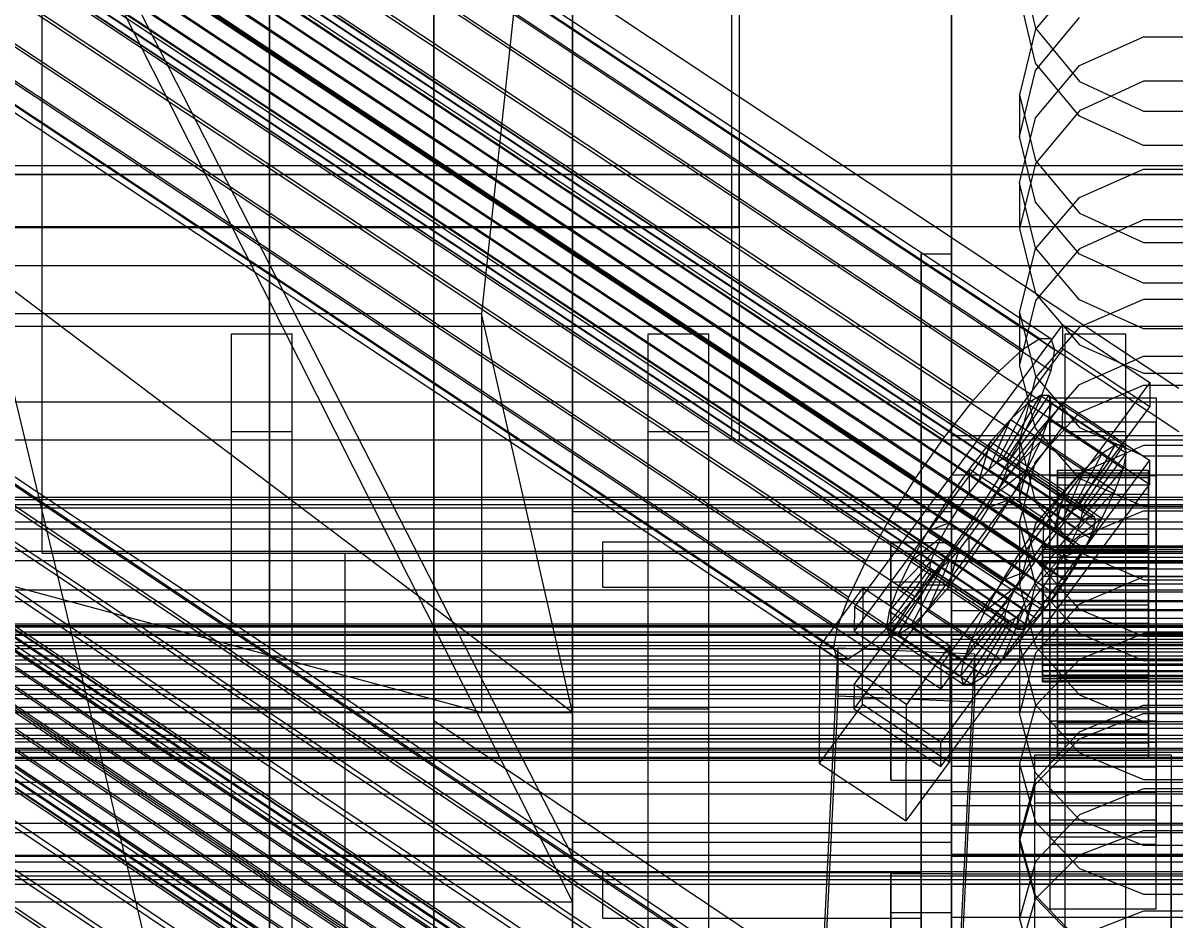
# Model space of a CAD drawing. Header units: millimetres. Extents: x -1970 to 34302, y -65268 to 6837.
# Drawn here: x -282.5 to -130.5, y -34498.4 to -34380 of the extents above; entities that cross this region are included whole.
import ezdxf

# ---------------------------------------------------------------- set-up
doc = ezdxf.new("R2010")
doc.units = ezdxf.units.MM
for name, color, linetype, lineweight in [('COTAS_O', 1, 'Continuous', 0), ('frontal_briquetadora', 7, 'Continuous', 0), ('frontal_C01', 7, 'Continuous', 0), ('frontal_C02', 7, 'Continuous', 0), ('frontal_mezcladora', 7, 'Continuous', 0), ('frontal_tolva', 7, 'Continuous', 0), ('frontal_tolva-C01', 7, 'Continuous', 0)]:
    doc.layers.add(name, color=color, linetype=linetype, lineweight=lineweight)
doc.dimstyles.new('R19_100', dxfattribs={"dimtxt": 250, "dimasz": 150, "dimexe": 150, "dimexo": 80, "dimgap": 100, "dimtad": 1, "dimtih": 1, "dimtoh": 1, "dimdsep": 46, "dimcen": 0.09, "dimadec": 0, "dimazin": 0, "dimtfac": 1, "dimtdec": 4, "dimtofl": 0, "dimtmove": 0, "dimatfit": 3, "dimfxl": 1, "dimtolj": 1, "dimtzin": 0, "dimarcsym": 0})

# ---------------------------------------------------------------- blocks, each defined once
blk = doc.blocks.new('*D35')
at = {"layer": 'COTAS_O', "color": 0, "lineweight": -2, "transparency": 16777216}
for p, q in [((-1725, -34320), (-1725, -33550)), ((1725, -34320), (1725, -33550)), ((-1575, -33700), (1575, -33700))]:
    blk.add_line(p, q, dxfattribs=at)
at = {"layer": 'COTAS_O', "color": 0, "transparency": 16777216}
for points in [[(-1575, -33675), (-1575, -33725), (-1725, -33700)], [(1575, -33675), (1575, -33725), (1725, -33700)]]:
    blk.add_solid(points, dxfattribs=at)
at = {"layer": 'Defpoints', "color": 0, "transparency": 16777216}
for p in [(1725, -33700), (-1725, -34400), (1725, -34400)]:
    blk.add_point(p, dxfattribs=at)
blk = doc.blocks.new('*D38')
at = {"layer": 'COTAS_O', "color": 0, "lineweight": -2, "transparency": 16777216}
for p, q in [((-570, -33700), (200, -33700)), ((50, -34750), (50, -33850)), ((-570, -34900), (200, -34900))]:
    blk.add_line(p, q, dxfattribs=at)
at = {"layer": 'COTAS_O', "color": 0, "transparency": 16777216}
for points in [[(25, -33850), (75, -33850), (50, -33700)], [(25, -34750), (75, -34750), (50, -34900)]]:
    blk.add_solid(points, dxfattribs=at)
at = {"layer": 'Defpoints', "color": 0, "transparency": 16777216}
for p in [(-650, -33700), (50, -33700), (-650, -34900)]:
    blk.add_point(p, dxfattribs=at)
blk = doc.blocks.new('*D39')
at = {"layer": 'COTAS_O', "color": 0, "lineweight": -2, "transparency": 16777216}
for p, q in [((-650, -34820), (-650, -34050)), ((650, -34820), (650, -34050)), ((-500, -34200), (500, -34200))]:
    blk.add_line(p, q, dxfattribs=at)
at = {"layer": 'COTAS_O', "color": 0, "transparency": 16777216}
for points in [[(-500, -34175), (-500, -34225), (-650, -34200)], [(500, -34175), (500, -34225), (650, -34200)]]:
    blk.add_solid(points, dxfattribs=at)
at = {"layer": 'Defpoints', "color": 0, "transparency": 16777216}
for p in [(650, -34200), (-650, -34900), (650, -34900)]:
    blk.add_point(p, dxfattribs=at)

msp = doc.modelspace()

# ---------------------------------------------------------------- linework, layer by layer
at = {"layer": 'frontal_briquetadora'}
for p, q in [((-430, -33820), (-223.45, -34680)), ((-210, -34680), (-210, -33820)), ((-430, -34060), (-210, -34490)), ((-430, -34060), (-210, -34496)), ((-210, -34060), (-210, -34490)), ((-210, -34060), (-210, -34496)), ((-210, -34680), (-210, -34260)), ((-210, -34496), (-210, -34260)), ((-210, -34471), (-430, -34305)), ((-210, -34305), (-222, -34418.333)), ((-210, -34471), (-210, -34305)), ((-210, -34680), (-210, -34305)), ((-210, -34305), (-210, -34496)), ((-210, -34365.89), (-210, -34381.1)), ((-188, -34365.89), (-188, -34381.1)), ((-151, -34371.863), (-148.92, -34380.664)), ((-160, -34383.153), (-160, -34372.127)), ((-160, -34383.24), (-160, -34372.205)), ((-160, -34372.717), (-160, -34391.832)), ((-160, -34373.318), (-160, -34392.425)), ((-160, -34393.018), (-160, -34373.92)), ((-143.093, -34373.853), (-148.92, -34380.809)), ((-160, -34375.844), (-160, -34386.064)), ((-160, -34375.925), (-160, -34386.153)), ((-148.92, -34385.296), (-151, -34376.522)), ((-160, -34379.318), (-160, -34388.707)), ((-160, -34379.401), (-160, -34388.798)), ((-148.92, -34386.283), (-143.094, -34379.254)), ((-148.92, -34380.809), (-151, -34389.484)), ((-148.92, -34380.664), (-143.093, -34387.722)), ((-210, -34381.1), (-210, -34394.762)), ((-188, -34381.1), (-188, -34394.762)), ((-143.093, -34385.622), (-134.673, -34381.804)), ((-134.673, -34381.804), (-125.327, -34381.804)), ((-160, -34391.516), (-160, -34383.153)), ((-160, -34391.61), (-160, -34383.24)), ((-143.094, -34392.292), (-148.92, -34385.296)), ((-160, -34386.064), (-160, -34393.549)), ((-160, -34386.153), (-160, -34393.644)), ((-151, -34394.99), (-148.92, -34386.283)), ((-148.92, -34392.502), (-143.093, -34385.622)), ((-134.674, -34387.688), (-143.094, -34391.571)), ((-143.093, -34387.722), (-134.673, -34391.639)), ((-125.326, -34387.688), (-134.674, -34387.688)), ((-160, -34388.707), (-160, -34395.296)), ((-160, -34388.798), (-160, -34395.393)), ((-151, -34389.484), (-151, -34394.99)), ((-151, -34389.484), (-148.92, -34398.159)), ((-160, -34397.01), (-160, -34391.516)), ((-160, -34397.108), (-160, -34391.61)), ((-143.094, -34391.571), (-148.92, -34398.53)), ((-134.673, -34391.639), (-125.327, -34391.639)), ((-160, -34391.832), (-160, -34410.648)), ((-160, -34392.425), (-160, -34411.23)), ((-160, -34411.813), (-160, -34393.018)), ((-151, -34401.081), (-148.92, -34392.502)), ((-134.674, -34396.159), (-143.094, -34392.292)), ((-160, -34393.549), (-160, -34398.115)), ((-160, -34393.644), (-160, -34398.214)), ((-210, -34394.762), (-210, -34406.677)), ((-188, -34394.762), (-188, -34406.677)), ((-160, -34395.296), (-160, -34398.924)), ((-160, -34395.393), (-160, -34399.023)), ((-148.92, -34403.634), (-151, -34394.99)), ((-125.326, -34396.159), (-134.674, -34396.159)), ((-160, -34399.5), (-160, -34397.01)), ((-160, -34399.6), (-160, -34397.108)), ((-188, -34399.964), (-188, -34398.226)), ((-160, -34398.115), (-160, -34399.65)), ((-160, -34398.214), (-160, -34399.75)), ((-160, -34398.924), (-160, -34399.5)), ((-160, -34399.023), (-160, -34399.6)), ((-148.92, -34398.53), (-151, -34407.145)), ((-148.92, -34398.159), (-143.093, -34405.116)), ((-188, -34403.095), (-188, -34399.964)), ((-143.093, -34403.051), (-134.673, -34399.304)), ((-134.673, -34399.304), (-125.327, -34399.304)), ((-151, -34401.081), (-151, -34407.145)), ((-148.92, -34409.66), (-151, -34401.081)), ((-188, -34407), (-188, -34403.095)), ((-148.92, -34409.801), (-143.093, -34403.051)), ((-143.094, -34410.517), (-148.92, -34403.634)), ((-143.093, -34405.116), (-134.673, -34408.976)), ((-210, -34406.677), (-210, -34416.673)), ((-188, -34406.677), (-188, -34416.673)), ((-134.674, -34405.988), (-143.094, -34409.807)), ((-125.326, -34405.988), (-134.674, -34405.988)), ((-430, -34407), (-188, -34407)), ((-188, -34407), (-188, -34410.905)), ((-151, -34407.145), (-148.92, -34415.689)), ((-151, -34418.219), (-148.92, -34409.801)), ((-143.093, -34416.54), (-148.92, -34409.66)), ((-143.094, -34409.807), (-148.92, -34416.648)), ((-134.673, -34408.976), (-125.327, -34408.976)), ((-188, -34410.905), (-188, -34414.036)), ((-164, -34410.477), (-164, -34454.149)), ((-164, -34448.619), (-164, -34410.477)), ((-164, -34410.477), (-160, -34410.477)), ((-160, -34454.149), (-160, -34410.477)), ((-160, -34410.477), (-160, -34448.619)), ((-160, -34410.648), (-160, -34429.115)), ((-160, -34411.23), (-160, -34429.686)), ((-134.674, -34414.319), (-143.094, -34410.517)), ((-160, -34430.257), (-160, -34411.813)), ((-188, -34414.036), (-188, -34415.774)), ((-125.326, -34414.319), (-134.674, -34414.319)), ((-148.92, -34415.689), (-143.094, -34422.488)), ((-210, -34416.673), (-210, -34424.603)), ((-188, -34416.673), (-188, -34424.603)), ((-148.92, -34416.648), (-151, -34425.108)), ((-134.673, -34416.505), (-143.093, -34420.17)), ((-134.673, -34420.358), (-143.093, -34416.54)), ((-125.327, -34416.505), (-134.673, -34416.505)), ((-418, -34418.333), (-222, -34418.333)), ((-222, -34471), (-418, -34418.333)), ((-222, -34418.333), (-222, -34471)), ((-210, -34471), (-222, -34418.333)), ((-151, -34418.219), (-151, -34425.108)), ((-151, -34418.219), (-148.92, -34426.637)), ((-143.093, -34420.17), (-148.92, -34426.776)), ((-125.327, -34420.358), (-134.673, -34420.358)), ((-143.094, -34422.488), (-134.674, -34426.241)), ((-210, -34424.603), (-210, -34430.351)), ((-188, -34424.603), (-188, -34430.351)), ((-148.92, -34433.486), (-151, -34425.108)), ((-143.094, -34427.72), (-134.674, -34423.972)), ((-134.674, -34423.972), (-125.326, -34423.972)), ((-134.674, -34426.241), (-125.326, -34426.241)), ((-148.92, -34426.776), (-151, -34435.012)), ((-148.92, -34426.637), (-143.093, -34433.388)), ((-148.92, -34434.426), (-143.094, -34427.72)), ((-143.093, -34431.392), (-134.673, -34427.785)), ((-134.673, -34427.785), (-125.327, -34427.785)), ((-160, -34429.115), (-160, -34447.187)), ((-210, -34430.351), (-210, -34433.833)), ((-188, -34430.351), (-188, -34433.833)), ((-160, -34429.686), (-160, -34447.745)), ((-160, -34448.302), (-160, -34430.257)), ((-148.92, -34437.891), (-143.093, -34431.392)), ((-210, -34433.833), (-210, -34435)), ((-188, -34433.833), (-188, -34435)), ((-143.094, -34440.145), (-148.92, -34433.486)), ((-143.093, -34433.388), (-134.673, -34437.134)), ((-160, -34434.477), (-160, -34478.149)), ((200, -34434.477), (-160, -34434.477)), ((-160, -34434.477), (-160, -34439.62)), ((-151, -34442.708), (-148.92, -34434.426)), ((-151, -34435.012), (-151, -34442.708)), ((-151, -34435.012), (-148.92, -34443.249)), ((-134.674, -34435.765), (-143.094, -34439.459)), ((-125.326, -34435.765), (-134.674, -34435.765)), ((-134.673, -34437.134), (-125.327, -34437.134)), ((-160, -34441.272), (-160, -34438.696)), ((-160, -34438.696), (-160, -34442.962)), ((-151, -34445.996), (-148.92, -34437.891)), ((-160, -34483.291), (-160, -34439.62)), ((-160, -34439.62), (200, -34439.62)), ((-143.094, -34439.459), (-148.92, -34446.067)), ((-134.674, -34443.818), (-143.094, -34440.145)), ((-160, -34450.299), (-160, -34441.272)), ((-160, -34442.962), (-160, -34453.421)), ((-148.92, -34450.901), (-151, -34442.708)), ((-148.92, -34443.249), (-143.093, -34449.855)), ((-210, -34444.477), (-160, -34444.477)), ((-210, -34474.477), (-210, -34444.477)), ((-164, -34444.477), (-160, -34444.477)), ((-164, -34474.477), (-164, -34444.477)), ((-160, -34474.477), (-160, -34444.477)), ((-143.093, -34447.906), (-134.673, -34444.394)), ((-125.326, -34443.818), (-134.674, -34443.818)), ((-134.673, -34444.394), (-125.327, -34444.394)), ((-160, -34448.416), (-160, -34444.991)), ((-151, -34445.996), (-151, -34454.221)), ((-148.92, -34454.101), (-151, -34445.996)), ((-148.92, -34446.067), (-151, -34454.221)), ((-160, -34447.187), (-160, -34464.816)), ((-160, -34447.745), (-160, -34465.36)), ((-148.92, -34454.234), (-143.093, -34447.906)), ((-206, -34448.477), (-164, -34448.477)), ((-206, -34454.477), (-206, -34448.477)), ((-168, -34474.822), (-168, -34448.619)), ((-168, -34448.619), (-168, -34453.761)), ((-160, -34448.619), (-168, -34448.619)), ((-164, -34454.477), (-164, -34448.477)), ((-164, -34492.29), (-164, -34448.619)), ((-160, -34448.619), (-164, -34448.619)), ((-160, -34465.903), (-160, -34448.302)), ((-160, -34458.171), (-160, -34448.416)), ((-160, -34448.619), (-160, -34492.29)), ((-160, -34448.619), (-160, -34474.822)), ((-160, -34453.761), (-160, -34448.619)), ((-160, -34464.401), (-160, -34450.299)), ((-160, -34453.453), (-160, -34450.877)), ((-160, -34450.877), (-160, -34455.143)), ((-143.094, -34457.404), (-148.92, -34450.901)), ((-143.093, -34449.855), (-134.673, -34453.52)), ((-160, -34451.11), (-160, -34483.291)), ((200, -34451.11), (-160, -34451.11)), ((-160, -34451.11), (-160, -34457.538)), ((-168, -34453.761), (-168, -34479.964)), ((-168, -34453.761), (-160, -34453.761)), ((-160, -34453.421), (-160, -34468.481)), ((-160, -34462.48), (-160, -34453.453)), ((-160, -34479.964), (-160, -34453.761)), ((-134.674, -34453.127), (-143.094, -34456.734)), ((-125.326, -34453.127), (-134.674, -34453.127)), ((-134.673, -34453.52), (-125.327, -34453.52)), ((-206, -34454.477), (-164, -34454.477)), ((-164, -34454.149), (-164, -34698)), ((-164, -34492.29), (-164, -34454.149)), ((-164, -34454.149), (-160, -34454.149)), ((-160, -34698), (-160, -34454.149)), ((-160, -34454.149), (-160, -34492.29)), ((-160, -34455.143), (-160, -34465.602)), ((-151, -34454.221), (-148.92, -34462.278)), ((-151, -34462.125), (-148.92, -34454.234)), ((-143.093, -34460.601), (-148.92, -34454.101)), ((-143.094, -34456.734), (-148.92, -34463.181)), ((-160, -34489.719), (-160, -34457.538)), ((-160, -34457.538), (200, -34457.538)), ((-160, -34472.77), (-160, -34458.171)), ((-134.674, -34460.988), (-143.094, -34457.404)), ((-160, -34461.368), (-160, -34489.719)), ((200, -34461.368), (-160, -34461.368)), ((-160, -34461.368), (-160, -34463.94)), ((-134.673, -34460.596), (-143.093, -34464.004)), ((-134.673, -34464.208), (-143.093, -34460.601)), ((-125.326, -34460.988), (-134.674, -34460.988)), ((-125.327, -34460.596), (-134.673, -34460.596)), ((-160, -34476.582), (-160, -34462.48)), ((-151, -34462.125), (-151, -34471.125)), ((-151, -34462.125), (-148.92, -34470.016)), ((-148.92, -34462.278), (-143.094, -34468.668)), ((-160, -34492.29), (-160, -34463.94)), ((-160, -34463.94), (200, -34463.94)), ((-160, -34481.433), (-160, -34464.401)), ((-148.92, -34463.181), (-151, -34471.125)), ((-143.093, -34464.004), (-148.92, -34470.145)), ((-125.327, -34464.208), (-134.673, -34464.208)), ((-160, -34464.816), (-160, -34481.959)), ((-160, -34465.36), (-160, -34482.486)), ((-160, -34465.602), (-160, -34480.662)), ((-160, -34483.013), (-160, -34465.903)), ((-160, -34468.481), (-160, -34485.849)), ((-143.094, -34468.668), (-134.674, -34472.188)), ((-148.92, -34470.145), (-151, -34477.803)), ((-148.92, -34470.016), (-143.093, -34476.344)), ((-143.094, -34473.572), (-134.674, -34470.06)), ((-134.674, -34470.06), (-125.326, -34470.06)), ((-430, -34471), (-210, -34471)), ((-210, -34471), (-418, -34471)), ((-222, -34471), (-418, -34471)), ((-222, -34471), (-210, -34471)), ((-210, -34471), (-210, -34680)), ((-210, -34471), (-210, -34496)), ((-148.92, -34478.964), (-151, -34471.125)), ((-143.093, -34474.485), (-134.673, -34471.151)), ((-134.674, -34472.188), (-125.326, -34472.188)), ((-134.673, -34471.151), (-125.327, -34471.151)), ((-160, -34489.991), (-160, -34472.77)), ((-148.92, -34479.841), (-143.094, -34473.572)), ((-210, -34474.477), (-160, -34474.477)), ((-168, -34479.964), (-168, -34474.822)), ((-168, -34474.822), (-160, -34474.822)), ((-164, -34474.477), (-160, -34474.477)), ((-160, -34474.822), (-160, -34479.964)), ((-148.92, -34480.494), (-143.093, -34474.485)), ((-160, -34493.614), (-160, -34476.582)), ((-143.093, -34476.344), (-134.673, -34479.856)), ((-160, -34478.149), (-160, -34722)), ((200, -34478.149), (-160, -34478.149)), ((-160, -34478.149), (-160, -34483.291)), ((-151, -34477.803), (-151, -34487.557)), ((-151, -34477.803), (-148.92, -34485.461)), ((-151, -34487.557), (-148.92, -34479.841)), ((-143.094, -34485.172), (-148.92, -34478.964)), ((-168, -34479.964), (-160, -34479.964)), ((-160, -34480.662), (-160, -34498.03)), ((-151, -34487.986), (-148.92, -34480.494)), ((-134.674, -34481.091), (-143.094, -34484.534)), ((-125.326, -34481.091), (-134.674, -34481.091)), ((-134.673, -34479.856), (-125.327, -34479.856)), ((-160, -34481.433), (200, -34481.433)), ((-160, -34498.801), (-160, -34481.433)), ((-160, -34481.959), (-160, -34498.57)), ((-160, -34482.486), (-160, -34499.08)), ((-160, -34499.589), (-160, -34483.013)), ((-160, -34727.142), (-160, -34483.291)), ((-160, -34483.291), (200, -34483.291)), ((-160, -34483.291), (-160, -34715.652)), ((-160, -34483.291), (-160, -34489.719)), ((-160, -34485.849), (200, -34485.849)), ((-160, -34485.849), (-160, -34502.881)), ((-143.094, -34484.534), (-148.92, -34490.676)), ((-148.92, -34485.461), (-143.093, -34491.602)), ((-134.674, -34488.588), (-143.094, -34485.172)), ((-143.093, -34489.803), (-134.673, -34486.586)), ((-134.673, -34486.586), (-125.327, -34486.586)), ((-210, -34488.149), (-160, -34488.149)), ((-210, -34518.149), (-210, -34488.149)), ((-164, -34488.149), (-160, -34488.149)), ((-164, -34518.149), (-164, -34488.149)), ((-160, -34518.149), (-160, -34488.149)), ((-148.92, -34495.158), (-151, -34487.557)), ((-151, -34487.986), (-151, -34498.23)), ((-148.92, -34495.478), (-151, -34487.986)), ((-125.326, -34488.588), (-134.674, -34488.588)), ((-210, -34490), (-430, -34490)), ((-160, -34722.08), (-160, -34489.719)), ((-160, -34489.719), (200, -34489.719)), ((-160, -34489.719), (-160, -34716.717)), ((-160, -34489.719), (-160, -34492.29)), ((-160, -34489.991), (200, -34489.991)), ((-160, -34489.991), (-160, -34507.212)), ((-148.92, -34495.6), (-143.093, -34489.803)), ((-148.92, -34490.676), (-151, -34498.23)), ((-143.093, -34491.602), (-134.673, -34495.01)), ((-206, -34492.149), (-164, -34492.149)), ((-206, -34498.149), (-206, -34492.149)), ((-168, -34713.16), (-168, -34492.29)), ((-168, -34492.29), (-168, -34497.432)), ((-160, -34492.29), (-168, -34492.29)), ((-164, -34498.149), (-164, -34492.149)), ((-164, -34719.288), (-164, -34492.29)), ((-160, -34492.29), (-164, -34492.29)), ((-160, -34719.288), (-160, -34492.29)), ((-160, -34492.29), (200, -34492.29)), ((-160, -34492.29), (-160, -34713.16)), ((-160, -34497.432), (-160, -34492.29)), ((-160, -34493.614), (200, -34493.614)), ((-160, -34510.982), (-160, -34493.614)), ((-134.673, -34495.01), (-125.327, -34495.01)), ((-430, -34496), (-210, -34496)), ((-210, -34496), (-210, -34680)), ((-151, -34502.829), (-148.92, -34495.6)), ((-143.094, -34501.17), (-148.92, -34495.158)), ((-143.093, -34501.486), (-148.92, -34495.478)), ((-168, -34497.432), (-168, -34718.302)), ((-168, -34497.432), (-160, -34497.432)), ((-160, -34718.302), (-160, -34497.432)), ((-160, -34498.03), (200, -34498.03)), ((-160, -34498.03), (-160, -34515.062)), ((-134.674, -34497.219), (-143.094, -34500.552)), ((-125.326, -34497.219), (-134.674, -34497.219)), ((-206, -34498.149), (-164, -34498.149)), ((-151, -34498.23), (-148.92, -34505.662))]:
    msp.add_line(p, q, dxfattribs=at)
at = {"layer": 'frontal_C01'}
for p, q in [((-250, -32680.37), (-250, -35735.764)), ((-250, -35740.498), (-250, -32685.104)), ((-332.629, -34299.324), (-148.32, -34421.655)), ((-331.181, -34299.317), (-146.872, -34421.648)), ((-334.938, -34300.771), (-150.629, -34423.103)), ((-330.692, -34300.75), (-146.383, -34423.082)), ((-355.53, -34303.182), (-141.731, -34445.086)), ((-355.017, -34303.179), (-141.218, -34445.083)), ((-357.415, -34304.683), (-143.617, -34446.587)), ((-356.348, -34303.694), (-142.549, -34445.599)), ((-355.022, -34304.671), (-141.224, -34446.575)), ((-354.844, -34303.687), (-141.045, -34445.591)), ((-337.95, -34303.56), (-153.641, -34425.891)), ((-331.197, -34303.526), (-146.887, -34425.858)), ((-358.659, -34306.079), (-144.861, -34447.983)), ((-355.541, -34306.063), (-141.742, -34447.968)), ((-146.196, -34449.692), (-359.995, -34307.788)), ((-356.363, -34307.77), (-142.565, -34449.674)), ((-341.461, -34307.5), (-157.152, -34429.832)), ((-332.659, -34307.456), (-148.35, -34429.788)), ((-361.332, -34309.693), (-147.533, -34451.597)), ((-357.434, -34309.674), (-143.635, -34451.578)), ((-362.578, -34311.665), (-148.779, -34453.569)), ((-358.68, -34311.645), (-144.881, -34453.55)), ((-160.922, -34434.655), (-345.231, -34312.323)), ((-334.981, -34312.272), (-150.672, -34434.604)), ((-363.648, -34313.569), (-149.85, -34455.473)), ((-360.017, -34313.551), (-146.218, -34455.455)), ((-364.471, -34315.275), (-150.672, -34457.18)), ((-361.352, -34315.26), (-147.554, -34457.164)), ((-364.989, -34316.668), (-151.191, -34458.572)), ((-362.596, -34316.656), (-148.798, -34458.56)), ((-365.168, -34317.652), (-151.369, -34459.556)), ((-364.995, -34318.159), (-151.196, -34460.064)), ((-364.482, -34318.157), (-150.683, -34460.061)), ((-363.664, -34317.644), (-149.865, -34459.548)), ((-349.002, -34317.701), (-164.693, -34440.032)), ((-338.003, -34317.646), (-153.694, -34439.977)), ((-341.52, -34323.211), (-157.211, -34445.542)), ((-352.519, -34323.266), (-168.21, -34445.597)), ((-355.541, -34328.639), (-171.232, -34450.971)), ((-345.291, -34328.588), (-160.982, -34450.92)), ((-357.863, -34333.455), (-173.554, -34455.787)), ((-349.061, -34333.411), (-164.752, -34455.743)), ((-359.326, -34337.385), (-175.016, -34459.717)), ((-352.572, -34337.351), (-168.263, -34459.683)), ((-359.83, -34340.161), (-175.521, -34462.493)), ((-355.584, -34340.14), (-171.275, -34462.472)), ((-359.341, -34341.595), (-175.032, -34463.926)), ((-357.893, -34341.588), (-173.584, -34463.919)), ((-130, -34428.251), (-228.298, -34363.008)), ((-228.298, -34363.008), (-228.298, -34675.195)), ((-228.298, -34680.882), (-228.298, -34368.695)), ((-228.298, -34368.695), (-130, -34433.939)), ((-172.809, -34457.09), (-145.277, -34419.851)), ((-145.289, -34423.053), (-145.277, -34419.851)), ((-145.277, -34419.851), (-133.809, -34427.463)), ((-150.629, -34423.103), (-148.32, -34421.655)), ((-148.32, -34421.655), (-146.872, -34421.648)), ((-146.872, -34421.648), (-146.383, -34423.082)), ((-145.289, -34423.053), (-172.821, -34460.292)), ((-153.641, -34425.891), (-150.629, -34423.103)), ((-146.383, -34423.082), (-146.887, -34425.858)), ((-133.821, -34430.664), (-145.289, -34423.053)), ((-157.152, -34429.832), (-153.641, -34425.891)), ((-146.887, -34425.858), (-148.35, -34429.788)), ((-133.809, -34427.463), (-161.341, -34464.702)), ((-133.809, -34427.463), (-133.821, -34430.664)), ((-153.199, -34437.474), (-148.226, -34429.155)), ((-152.686, -34437.472), (-147.143, -34429.149)), ((-148.226, -34429.155), (-149.953, -34430.237)), ((-147.143, -34429.149), (-148.226, -34429.155)), ((-148.226, -34429.155), (-138.396, -34435.679)), ((-147.143, -34429.149), (-137.313, -34435.674)), ((-146.777, -34430.222), (-147.143, -34429.149)), ((-147, -34432.69), (-147, -34429.489)), ((-147, -34429.489), (-133, -34429.489)), ((-147, -34474.962), (-147, -34429.489)), ((-133, -34429.489), (-133, -34432.69)), ((-133, -34429.489), (-133, -34474.962)), ((-172.847, -34467.335), (-145.315, -34430.096)), ((-161.353, -34467.903), (-133.821, -34430.664)), ((-160.922, -34434.655), (-157.152, -34429.832)), ((-154.017, -34437.987), (-149.953, -34430.237)), ((-152.513, -34437.98), (-146.777, -34430.222)), ((-149.953, -34430.237), (-152.207, -34432.323)), ((-148.35, -34429.788), (-150.672, -34434.604)), ((-149.953, -34430.237), (-140.123, -34436.762)), ((-147.155, -34432.298), (-146.777, -34430.222)), ((-146.777, -34430.222), (-136.948, -34436.746)), ((-145.327, -34433.298), (-145.315, -34430.096)), ((-145.315, -34430.096), (-133.847, -34437.708)), ((-155.085, -34438.975), (-152.207, -34432.323)), ((-152.207, -34432.323), (-154.833, -34435.271)), ((-152.692, -34438.963), (-147.155, -34432.298)), ((-152.207, -34432.323), (-142.377, -34438.848)), ((-148.249, -34435.238), (-147.155, -34432.298)), ((-147.155, -34432.298), (-137.325, -34438.823)), ((-133, -34432.69), (-147, -34432.69)), ((-147, -34432.69), (-147, -34478.164)), ((-133, -34478.164), (-133, -34432.69)), ((-145.327, -34433.298), (-172.859, -34470.537)), ((-133.859, -34440.91), (-145.327, -34433.298)), ((-164.693, -34440.032), (-160.922, -34434.655)), ((-154.833, -34435.271), (-157.653, -34438.879)), ((-156.329, -34440.371), (-154.833, -34435.271)), ((-154.833, -34435.271), (-145.003, -34441.795)), ((-150.672, -34434.604), (-153.694, -34439.977)), ((-153.21, -34440.356), (-148.249, -34435.238)), ((-149.985, -34438.84), (-148.249, -34435.238)), ((-148.249, -34435.238), (-138.419, -34441.762)), ((-138.396, -34435.679), (-143.369, -34443.999)), ((-137.313, -34435.674), (-142.856, -34443.996)), ((-140.123, -34436.762), (-138.396, -34435.679)), ((-138.396, -34435.679), (-137.313, -34435.674)), ((-137.313, -34435.674), (-136.948, -34436.746)), ((-140.123, -34436.762), (-144.188, -34444.511)), ((-136.948, -34436.746), (-142.683, -34444.504)), ((-142.377, -34438.848), (-140.123, -34436.762)), ((-136.948, -34436.746), (-137.325, -34438.823)), ((-133.847, -34437.708), (-161.379, -34474.947)), ((-155.085, -34438.975), (-154.017, -34437.987)), ((-154.017, -34437.987), (-153.199, -34437.474)), ((-144.188, -34444.511), (-154.017, -34437.987)), ((-153.199, -34437.474), (-152.686, -34437.472)), ((-143.369, -34443.999), (-153.199, -34437.474)), ((-152.513, -34437.98), (-152.692, -34438.963)), ((-142.856, -34443.996), (-152.686, -34437.472)), ((-152.686, -34437.472), (-152.513, -34437.98)), ((-142.683, -34444.504), (-152.513, -34437.98)), ((-133.847, -34437.708), (-133.859, -34440.91)), ((-168.21, -34445.597), (-164.693, -34440.032)), ((-157.653, -34438.879), (-160.474, -34442.901)), ((-157.653, -34438.879), (-157.665, -34442.08)), ((-147.823, -34445.403), (-157.653, -34438.879)), ((-153.694, -34439.977), (-157.211, -34445.542)), ((-156.329, -34440.371), (-155.085, -34438.975)), ((-145.255, -34445.5), (-155.085, -34438.975)), ((-154.033, -34442.062), (-149.985, -34438.84)), ((-152.692, -34438.963), (-153.21, -34440.356)), ((-142.862, -34445.488), (-152.692, -34438.963)), ((-152.246, -34442.86), (-149.985, -34438.84)), ((-149.985, -34438.84), (-140.156, -34445.365)), ((-147, -34442.936), (-147, -34439.734)), ((-147, -34439.734), (-133, -34439.734)), ((-147, -34485.207), (-147, -34439.734)), ((-146, -34449.02), (-146, -34439.041)), ((-146, -34439.041), (-146, -34439.372)), ((-146, -34439.041), (-134, -34439.041)), ((-146, -34440.002), (-146, -34439.041)), ((-146, -34449.177), (-146, -34439.372)), ((-146, -34439.372), (-146, -34440.972)), ((-146, -34439.372), (-134, -34439.372)), ((-146, -34449.475), (-146, -34440.002)), ((-146, -34440.002), (-134, -34440.002)), ((-146, -34442.189), (-146, -34440.002)), ((-142.377, -34438.848), (-145.255, -34445.5)), ((-145.003, -34441.795), (-142.377, -34438.848)), ((-137.325, -34438.823), (-142.862, -34445.488)), ((-137.325, -34438.823), (-138.419, -34441.762)), ((-134, -34439.372), (-134, -34439.041)), ((-134, -34439.041), (-134, -34449.02)), ((-134, -34439.041), (-134, -34440.002)), ((-134, -34440.972), (-134, -34439.372)), ((-134, -34439.372), (-134, -34449.177)), ((-134, -34440.002), (-134, -34449.475)), ((-134, -34440.002), (-134, -34442.189)), ((-133, -34439.734), (-133, -34442.936)), ((-133, -34439.734), (-133, -34485.207)), ((-161.391, -34478.149), (-133.859, -34440.91)), ((-157.665, -34442.08), (-156.329, -34440.371)), ((-146.499, -34446.896), (-156.329, -34440.371)), ((-153.21, -34440.356), (-154.033, -34442.062)), ((-143.38, -34446.88), (-153.21, -34440.356)), ((-147.823, -34445.403), (-145.003, -34441.795)), ((-145.003, -34441.795), (-146.499, -34446.896)), ((-146, -34449.935), (-146, -34440.972)), ((-146, -34440.972), (-146, -34443.733)), ((-146, -34440.972), (-134, -34440.972)), ((-138.419, -34441.762), (-143.38, -34446.88)), ((-138.419, -34441.762), (-140.156, -34445.365)), ((-134, -34443.733), (-134, -34440.972)), ((-134, -34440.972), (-134, -34449.935)), ((-160.474, -34442.901), (-163.105, -34447.064)), ((-159.001, -34443.986), (-160.474, -34442.901)), ((-160.474, -34442.901), (-150.644, -34449.425)), ((-159.001, -34443.986), (-157.665, -34442.08)), ((-157.665, -34442.08), (-147.835, -34448.605)), ((-154.033, -34442.062), (-155.103, -34443.966)), ((-155.103, -34443.966), (-152.246, -34442.86)), ((-154.877, -34447.023), (-152.246, -34442.86)), ((-144.203, -34448.587), (-154.033, -34442.062)), ((-152.246, -34442.86), (-142.416, -34449.384)), ((-133, -34442.936), (-147, -34442.936)), ((-147, -34442.936), (-147, -34488.409)), ((-146, -34450.512), (-146, -34442.189)), ((-146, -34442.189), (-134, -34442.189)), ((-146, -34445.455), (-146, -34442.189)), ((-134, -34442.189), (-134, -34450.512)), ((-134, -34442.189), (-134, -34445.455)), ((-133, -34488.409), (-133, -34442.936)), ((-160.247, -34445.958), (-159.001, -34443.986)), ((-149.171, -34450.51), (-159.001, -34443.986)), ((-155.103, -34443.966), (-156.35, -34445.938)), ((-145.274, -34450.491), (-155.103, -34443.966)), ((-146, -34451.243), (-146, -34443.733)), ((-146, -34443.733), (-146, -34447.467)), ((-146, -34443.733), (-134, -34443.733)), ((-144.188, -34444.511), (-145.255, -34445.5)), ((-143.369, -34443.999), (-144.188, -34444.511)), ((-142.856, -34443.996), (-143.369, -34443.999)), ((-142.862, -34445.488), (-142.683, -34444.504)), ((-142.683, -34444.504), (-142.856, -34443.996)), ((-134, -34447.467), (-134, -34443.733)), ((-134, -34443.733), (-134, -34451.243)), ((-171.232, -34450.971), (-168.21, -34445.597)), ((-160.247, -34445.958), (-163.105, -34447.064)), ((-161.318, -34447.862), (-160.247, -34445.958)), ((-157.211, -34445.542), (-160.982, -34450.92)), ((-150.417, -34452.482), (-160.247, -34445.958)), ((-156.35, -34445.938), (-157.686, -34447.844)), ((-156.35, -34445.938), (-154.877, -34447.023)), ((-146.52, -34452.463), (-156.35, -34445.938)), ((-150.644, -34449.425), (-147.823, -34445.403)), ((-147.835, -34448.605), (-147.823, -34445.403)), ((-145.255, -34445.5), (-146.499, -34446.896)), ((-146, -34452.058), (-146, -34445.455)), ((-146, -34445.455), (-134, -34445.455)), ((-146, -34449.575), (-146, -34445.455)), ((-140.156, -34445.365), (-144.203, -34448.587)), ((-143.617, -34446.587), (-142.549, -34445.599)), ((-143.38, -34446.88), (-142.862, -34445.488)), ((-142.549, -34445.599), (-141.731, -34445.086)), ((-140.156, -34445.365), (-142.416, -34449.384)), ((-141.731, -34445.086), (-141.218, -34445.083)), ((-141.045, -34445.591), (-141.224, -34446.575)), ((-141.218, -34445.083), (-141.045, -34445.591)), ((-134, -34445.455), (-134, -34452.058)), ((-134, -34445.455), (-134, -34449.575)), ((-163.105, -34447.064), (-165.365, -34451.083)), ((-161.318, -34447.862), (-165.365, -34451.083)), ((-163.105, -34447.064), (-153.275, -34453.588)), ((-162.14, -34449.568), (-161.318, -34447.862)), ((-151.488, -34454.386), (-161.318, -34447.862)), ((-157.686, -34447.844), (-159.022, -34449.552)), ((-157.698, -34451.045), (-154.877, -34447.023)), ((-157.686, -34447.844), (-157.698, -34451.045)), ((-147.856, -34454.368), (-157.686, -34447.844)), ((-154.877, -34447.023), (-145.047, -34453.547)), ((-146.499, -34446.896), (-147.835, -34448.605)), ((-146, -34453.011), (-146, -34447.467)), ((-146, -34447.467), (-146, -34451.918)), ((-146, -34447.467), (-134, -34447.467)), ((-144.861, -34447.983), (-143.617, -34446.587)), ((-144.203, -34448.587), (-143.38, -34446.88)), ((-141.224, -34446.575), (-141.742, -34447.968)), ((-134, -34451.918), (-134, -34447.467)), ((-134, -34447.467), (-134, -34453.011)), ((-153.275, -34453.588), (-150.644, -34449.425)), ((-150.644, -34449.425), (-149.171, -34450.51)), ((-147.835, -34448.605), (-149.171, -34450.51)), ((-148, -34449.475), (-148, -34449.02)), ((-148, -34449.02), (-148, -34449.177)), ((-148, -34449.02), (148, -34449.02)), ((-148, -34449.177), (-148, -34449.935)), ((-148, -34449.177), (148, -34449.177)), ((-146.196, -34449.692), (-144.861, -34447.983)), ((-146, -34449.177), (-146, -34449.02)), ((-134, -34449.02), (-146, -34449.02)), ((-146, -34449.02), (-146, -34449.475)), ((-146, -34449.935), (-146, -34449.177)), ((-134, -34449.177), (-146, -34449.177)), ((-145.274, -34450.491), (-144.203, -34448.587)), ((-142.416, -34449.384), (-145.274, -34450.491)), ((-142.416, -34449.384), (-145.047, -34453.547)), ((-141.742, -34447.968), (-142.565, -34449.674)), ((-134, -34449.02), (-134, -34449.177)), ((-134, -34449.475), (-134, -34449.02)), ((-134, -34449.177), (-134, -34449.935)), ((-162.14, -34449.568), (-167.102, -34454.686)), ((-160.982, -34450.92), (-164.752, -34455.743)), ((-160.266, -34450.949), (-163.144, -34457.6)), ((-162.659, -34450.961), (-162.14, -34449.568)), ((-152.311, -34456.092), (-162.14, -34449.568)), ((-160.266, -34450.949), (-161.333, -34451.937)), ((-159.022, -34449.552), (-160.518, -34454.653)), ((-159.022, -34449.552), (-160.266, -34450.949)), ((-150.436, -34457.473), (-160.266, -34450.949)), ((-149.192, -34456.077), (-159.022, -34449.552)), ((-149.171, -34450.51), (-150.417, -34452.482)), ((-148, -34450.512), (-148, -34449.475)), ((-148, -34449.475), (148, -34449.475)), ((-148, -34449.935), (-148, -34451.243)), ((-148, -34449.935), (148, -34449.935)), ((-148, -34452.058), (-148, -34450.512)), ((-148, -34450.512), (148, -34450.512)), ((-147.533, -34451.597), (-146.196, -34449.692)), ((-146.52, -34452.463), (-145.274, -34450.491)), ((-134, -34449.475), (-146, -34449.475)), ((-146, -34449.475), (-146, -34450.512)), ((-146, -34454.01), (-146, -34449.575)), ((-146, -34449.575), (-134, -34449.575)), ((-146, -34454.27), (-146, -34449.575)), ((-146, -34451.243), (-146, -34449.935)), ((-134, -34449.935), (-146, -34449.935)), ((-134, -34450.512), (-146, -34450.512)), ((-146, -34450.512), (-146, -34452.058)), ((-142.565, -34449.674), (-143.635, -34451.578)), ((-134, -34450.512), (-134, -34449.475)), ((-134, -34449.575), (-134, -34454.01)), ((-134, -34449.575), (-134, -34454.27)), ((-134, -34449.935), (-134, -34451.243)), ((-134, -34452.058), (-134, -34450.512)), ((-173.554, -34455.787), (-171.232, -34450.971)), ((-162.837, -34451.944), (-168.573, -34459.702)), ((-162.664, -34452.452), (-168.208, -34460.775)), ((-162.659, -34450.961), (-168.196, -34457.626)), ((-162.151, -34452.45), (-167.125, -34460.769)), ((-165.365, -34451.083), (-167.102, -34454.686)), ((-161.333, -34451.937), (-165.397, -34459.687)), ((-165.365, -34451.083), (-155.535, -34457.608)), ((-162.837, -34451.944), (-162.659, -34450.961)), ((-162.664, -34452.452), (-162.837, -34451.944)), ((-153.008, -34458.469), (-162.837, -34451.944)), ((-162.151, -34452.45), (-162.664, -34452.452)), ((-152.835, -34458.976), (-162.664, -34452.452)), ((-152.829, -34457.485), (-162.659, -34450.961)), ((-161.333, -34451.937), (-162.151, -34452.45)), ((-152.321, -34458.974), (-162.151, -34452.45)), ((-151.503, -34458.461), (-161.333, -34451.937)), ((-160.518, -34454.653), (-157.698, -34451.045)), ((-157.698, -34451.045), (-147.868, -34457.57)), ((-148.779, -34453.569), (-147.533, -34451.597)), ((-148, -34451.243), (-148, -34453.011)), ((-148, -34451.243), (148, -34451.243)), ((-148, -34454.01), (-148, -34452.058)), ((-148, -34452.058), (148, -34452.058)), ((-147.856, -34454.368), (-146.52, -34452.463)), ((-145.047, -34453.547), (-146.52, -34452.463)), ((-146, -34453.011), (-146, -34451.243)), ((-134, -34451.243), (-146, -34451.243)), ((-146, -34451.918), (-146, -34455.12)), ((-134, -34451.918), (-146, -34451.918)), ((-146, -34451.918), (-146, -34456.784)), ((-134, -34452.058), (-146, -34452.058)), ((-146, -34452.058), (-146, -34454.01)), ((-143.635, -34451.578), (-144.881, -34453.55)), ((-134, -34451.243), (-134, -34453.011)), ((-134, -34455.12), (-134, -34451.918)), ((-134, -34456.784), (-134, -34451.918)), ((-134, -34454.01), (-134, -34452.058)), ((-155.535, -34457.608), (-153.275, -34453.588)), ((-153.275, -34453.588), (-150.417, -34452.482)), ((-150.417, -34452.482), (-151.488, -34454.386)), ((-149.85, -34455.473), (-148.779, -34453.569)), ((-148, -34453.011), (-148, -34455.12)), ((-148, -34453.011), (148, -34453.011)), ((-145.047, -34453.547), (-147.868, -34457.57)), ((-144.881, -34453.55), (-146.218, -34455.455)), ((-146, -34455.12), (-146, -34453.011)), ((-134, -34453.011), (-146, -34453.011)), ((-134, -34453.011), (-134, -34455.12)), ((-177.394, -34462.336), (-171.658, -34454.578)), ((-171.715, -34469.946), (-171.658, -34454.578)), ((-171.658, -34454.578), (-160.19, -34462.189)), ((-167.102, -34454.686), (-168.196, -34457.626)), ((-167.102, -34454.686), (-157.272, -34461.21)), ((-163.144, -34457.6), (-160.518, -34454.653)), ((-160.518, -34454.653), (-150.688, -34461.177)), ((-155.535, -34457.608), (-151.488, -34454.386)), ((-151.488, -34454.386), (-152.311, -34456.092)), ((-150.672, -34457.18), (-149.85, -34455.473)), ((-149.192, -34456.077), (-147.856, -34454.368)), ((-148, -34456.234), (-148, -34454.01)), ((-148, -34454.01), (148, -34454.01)), ((-148, -34455.12), (-148, -34457.425)), ((148, -34455.12), (-148, -34455.12)), ((-147.868, -34457.57), (-147.856, -34454.368)), ((-146.218, -34455.455), (-147.554, -34457.164)), ((-134, -34454.01), (-146, -34454.01)), ((-146, -34454.01), (-146, -34456.234)), ((-146, -34456.234), (-146, -34454.27)), ((-146, -34454.27), (-134, -34454.27)), ((-146, -34459.219), (-146, -34454.27)), ((-146, -34455.12), (-134, -34455.12)), ((-146, -34457.425), (-146, -34455.12)), ((-134, -34456.234), (-134, -34454.01)), ((-134, -34454.27), (-134, -34456.234)), ((-134, -34454.27), (-134, -34459.219)), ((-134, -34455.12), (-134, -34457.425)), ((-175.016, -34459.717), (-173.554, -34455.787)), ((-164.752, -34455.743), (-168.263, -34459.683)), ((-157.272, -34461.21), (-152.311, -34456.092)), ((-152.311, -34456.092), (-152.829, -34457.485)), ((-150.688, -34461.177), (-149.192, -34456.077)), ((-150.436, -34457.473), (-149.192, -34456.077)), ((-148, -34458.578), (-148, -34456.234)), ((-148, -34456.234), (148, -34456.234)), ((-134, -34456.234), (-146, -34456.234)), ((-146, -34456.234), (-146, -34458.578)), ((-146, -34457.425), (-146, -34456.784)), ((-146, -34456.784), (-146, -34461.733)), ((-146, -34456.784), (-134, -34456.784)), ((-134, -34458.578), (-134, -34456.234)), ((-134, -34461.733), (-134, -34456.784)), ((-134, -34456.784), (-134, -34457.425)), ((-172.809, -34457.09), (-172.821, -34460.292)), ((-161.341, -34464.702), (-172.809, -34457.09)), ((-168.196, -34457.626), (-168.573, -34459.702)), ((-168.196, -34457.626), (-158.366, -34464.15)), ((-165.397, -34459.687), (-163.144, -34457.6)), ((-163.144, -34457.6), (-153.314, -34464.125)), ((-158.743, -34466.227), (-153.008, -34458.469)), ((-158.366, -34464.15), (-152.829, -34457.485)), ((-157.272, -34461.21), (-155.535, -34457.608)), ((-155.567, -34466.211), (-151.503, -34458.461)), ((-153.314, -34464.125), (-150.436, -34457.473)), ((-152.829, -34457.485), (-153.008, -34458.469)), ((-153.008, -34458.469), (-152.835, -34458.976)), ((-152.321, -34458.974), (-151.503, -34458.461)), ((-151.503, -34458.461), (-150.436, -34457.473)), ((-151.191, -34458.572), (-150.672, -34457.18)), ((-147.868, -34457.57), (-150.688, -34461.177)), ((-147.554, -34457.164), (-148.798, -34458.56)), ((-148, -34457.425), (-148, -34459.769)), ((-148, -34457.425), (148, -34457.425)), ((-146, -34459.769), (-146, -34457.425)), ((-134, -34457.425), (-146, -34457.425)), ((-134, -34457.425), (-134, -34459.769)), ((-175.521, -34462.493), (-175.016, -34459.717)), ((-168.263, -34459.683), (-171.275, -34462.472)), ((-168.573, -34459.702), (-168.208, -34460.775)), ((-168.573, -34459.702), (-158.743, -34466.227)), ((-167.125, -34460.769), (-165.397, -34459.687)), ((-165.397, -34459.687), (-155.567, -34466.211)), ((-158.378, -34467.299), (-152.835, -34458.976)), ((-157.295, -34467.294), (-152.321, -34458.974)), ((-152.835, -34458.976), (-152.321, -34458.974)), ((-151.369, -34459.556), (-151.191, -34458.572)), ((-151.196, -34460.064), (-151.369, -34459.556)), ((-150.683, -34460.061), (-151.196, -34460.064)), ((-149.865, -34459.548), (-150.683, -34460.061)), ((-148.798, -34458.56), (-149.865, -34459.548)), ((-148, -34460.883), (-148, -34458.578)), ((-148, -34458.578), (148, -34458.578)), ((-148, -34459.769), (-148, -34461.993)), ((-148, -34459.769), (148, -34459.769)), ((-146, -34458.578), (-146, -34459.219)), ((-134, -34458.578), (-146, -34458.578)), ((-146, -34458.578), (-146, -34460.883)), ((-146, -34459.219), (-134, -34459.219)), ((-146, -34464.085), (-146, -34459.219)), ((-146, -34461.993), (-146, -34459.769)), ((-146, -34459.769), (-146, -34461.733)), ((-134, -34459.769), (-146, -34459.769)), ((-134, -34459.219), (-134, -34458.578)), ((-134, -34460.883), (-134, -34458.578)), ((-134, -34459.219), (-134, -34464.085)), ((-134, -34461.733), (-134, -34459.769)), ((-134, -34459.769), (-134, -34461.993)), ((-172.821, -34460.292), (-161.353, -34467.903)), ((-168.208, -34460.775), (-167.125, -34460.769)), ((-168.208, -34460.775), (-158.378, -34467.299)), ((-167.125, -34460.769), (-157.295, -34467.294)), ((-158.366, -34464.15), (-157.272, -34461.21)), ((-150.688, -34461.177), (-153.314, -34464.125)), ((-148, -34462.992), (-148, -34460.883)), ((-148, -34460.883), (148, -34460.883)), ((-146, -34460.883), (-146, -34464.085)), ((-134, -34460.883), (-146, -34460.883)), ((-146, -34460.883), (-146, -34462.992)), ((-134, -34464.085), (-134, -34460.883)), ((-134, -34462.992), (-134, -34460.883)), ((-177.811, -34521.291), (-174.943, -34462.472)), ((-177.394, -34462.336), (-177.451, -34477.704)), ((-165.926, -34469.948), (-177.394, -34462.336)), ((-175.032, -34463.926), (-175.521, -34462.493)), ((-174.943, -34468.877), (-174.943, -34462.472)), ((-174.943, -34462.472), (-156.962, -34463.259)), ((-171.275, -34462.472), (-173.584, -34463.919)), ((-160.19, -34462.189), (-165.926, -34469.948)), ((-160.19, -34462.189), (-160.247, -34477.558)), ((-148, -34461.993), (-148, -34463.945)), ((-148, -34461.993), (148, -34461.993)), ((-148, -34464.76), (-148, -34462.992)), ((-148, -34462.992), (148, -34462.992)), ((-146, -34461.733), (-146, -34466.428)), ((-146, -34461.733), (-134, -34461.733)), ((-146, -34463.945), (-146, -34461.993)), ((-146, -34461.993), (-146, -34466.428)), ((-134, -34461.993), (-146, -34461.993)), ((-146, -34462.992), (-146, -34468.536)), ((-134, -34462.992), (-146, -34462.992)), ((-146, -34462.992), (-146, -34464.76)), ((-134, -34466.428), (-134, -34461.733)), ((-134, -34466.428), (-134, -34461.993)), ((-134, -34461.993), (-134, -34463.945)), ((-134, -34468.536), (-134, -34462.992)), ((-134, -34464.76), (-134, -34462.992)), ((-173.584, -34463.919), (-175.032, -34463.926)), ((-156.962, -34463.259), (-159.83, -34522.078)), ((-158.743, -34466.227), (-158.366, -34464.15)), ((-156.962, -34463.259), (-156.962, -34469.663)), ((-153.314, -34464.125), (-155.567, -34466.211)), ((-148, -34463.945), (-148, -34465.491)), ((-148, -34463.945), (148, -34463.945)), ((-146, -34465.491), (-146, -34463.945)), ((-146, -34463.945), (-146, -34470.548)), ((-134, -34463.945), (-146, -34463.945)), ((-146, -34464.085), (-134, -34464.085)), ((-146, -34468.536), (-146, -34464.085)), ((-134, -34470.548), (-134, -34463.945)), ((-134, -34463.945), (-134, -34465.491)), ((-134, -34464.085), (-134, -34468.536)), ((-161.353, -34467.903), (-161.341, -34464.702)), ((-148, -34466.068), (-148, -34464.76)), ((-148, -34464.76), (148, -34464.76)), ((-148, -34465.491), (-148, -34466.528)), ((-148, -34465.491), (148, -34465.491)), ((-148, -34466.826), (-148, -34466.068)), ((-148, -34466.068), (148, -34466.068)), ((-146, -34464.76), (-146, -34472.27)), ((-134, -34464.76), (-146, -34464.76)), ((-146, -34464.76), (-146, -34466.068)), ((-146, -34466.528), (-146, -34465.491)), ((-146, -34465.491), (-146, -34473.814)), ((-134, -34465.491), (-146, -34465.491)), ((-146, -34466.068), (-146, -34475.031)), ((-134, -34466.068), (-146, -34466.068)), ((-146, -34466.068), (-146, -34466.826)), ((-134, -34472.27), (-134, -34464.76)), ((-134, -34466.068), (-134, -34464.76)), ((-134, -34473.814), (-134, -34465.491)), ((-134, -34465.491), (-134, -34466.528)), ((-134, -34475.031), (-134, -34466.068)), ((-134, -34466.826), (-134, -34466.068)), ((-172.847, -34467.335), (-172.859, -34470.537)), ((-161.379, -34474.947), (-172.847, -34467.335)), ((-158.378, -34467.299), (-158.743, -34466.227)), ((-157.295, -34467.294), (-158.378, -34467.299)), ((-155.567, -34466.211), (-157.295, -34467.294)), ((-148, -34466.528), (-148, -34466.983)), ((-148, -34466.528), (148, -34466.528)), ((-148, -34466.983), (-148, -34466.826)), ((-148, -34466.826), (148, -34466.826)), ((-148, -34466.983), (148, -34466.983)), ((-146, -34466.428), (-146, -34470.548)), ((-146, -34466.428), (-134, -34466.428)), ((-146, -34466.983), (-146, -34466.528)), ((-146, -34466.528), (-146, -34476.001)), ((-134, -34466.528), (-146, -34466.528)), ((-146, -34466.826), (-146, -34476.631)), ((-134, -34466.826), (-146, -34466.826)), ((-146, -34466.826), (-146, -34466.983)), ((-146, -34466.983), (-146, -34476.962)), ((-134, -34466.983), (-146, -34466.983)), ((-134, -34470.548), (-134, -34466.428)), ((-134, -34476.001), (-134, -34466.528)), ((-134, -34466.528), (-134, -34466.983)), ((-134, -34476.631), (-134, -34466.826)), ((-134, -34466.983), (-134, -34466.826)), ((-134, -34476.962), (-134, -34466.983)), ((-177.811, -34527.696), (-174.943, -34468.877)), ((-156.962, -34469.663), (-174.943, -34468.877)), ((-146, -34468.536), (-134, -34468.536)), ((-146, -34472.27), (-146, -34468.536)), ((-134, -34468.536), (-134, -34472.27)), ((-171.715, -34469.946), (-177.451, -34477.704)), ((-172.859, -34470.537), (-161.391, -34478.149)), ((-160.247, -34477.558), (-171.715, -34469.946)), ((-165.983, -34485.316), (-165.926, -34469.948)), ((-159.83, -34528.483), (-156.962, -34469.663)), ((-146, -34470.548), (-146, -34473.814)), ((-146, -34470.548), (-134, -34470.548)), ((-134, -34473.814), (-134, -34470.548)), ((-147, -34487.475), (-147, -34472.107)), ((-147, -34472.107), (-133, -34472.107)), ((-147, -34481.58), (-147, -34472.107)), ((-133, -34472.107), (-133, -34487.475)), ((-133, -34472.107), (-133, -34481.58)), ((-146, -34472.27), (-134, -34472.27)), ((-146, -34475.031), (-146, -34472.27)), ((-134, -34472.27), (-134, -34475.031)), ((-161.391, -34478.149), (-161.379, -34474.947)), ((-133, -34474.962), (-147, -34474.962)), ((-147, -34474.962), (-147, -34478.164)), ((-146, -34473.814), (-146, -34476.001)), ((-146, -34473.814), (-134, -34473.814)), ((-146, -34475.031), (-134, -34475.031)), ((-146, -34476.631), (-146, -34475.031)), ((-134, -34476.001), (-134, -34473.814)), ((-134, -34475.031), (-134, -34476.631)), ((-133, -34478.164), (-133, -34474.962)), ((-149, -34482.992), (-149, -34476.589)), ((-149, -34476.589), (-131, -34476.589)), ((-149, -34521.683), (-149, -34476.589)), ((-146, -34476.001), (-146, -34476.962)), ((-146, -34476.001), (-134, -34476.001)), ((-146, -34476.631), (-134, -34476.631)), ((-146, -34476.962), (-146, -34476.631)), ((-134, -34476.962), (-134, -34476.001)), ((-134, -34476.631), (-134, -34476.962)), ((-131, -34476.589), (-131, -34482.992)), ((-131, -34476.589), (-131, -34521.683)), ((-177.451, -34477.704), (-165.983, -34485.316)), ((-165.983, -34485.316), (-160.247, -34477.558)), ((-147, -34478.164), (-133, -34478.164)), ((-146, -34476.962), (-134, -34476.962)), ((-133, -34481.58), (-147, -34481.58)), ((-147, -34481.58), (-147, -34496.949)), ((-133, -34496.949), (-133, -34481.58)), ((-131, -34482.992), (-149, -34482.992)), ((-149, -34528.087), (-149, -34482.992)), ((-131, -34528.087), (-131, -34482.992)), ((-133, -34485.207), (-147, -34485.207)), ((-147, -34485.207), (-147, -34488.409)), ((-133, -34488.409), (-133, -34485.207)), ((-133, -34487.475), (-147, -34487.475)), ((-147, -34487.475), (-147, -34496.949)), ((-147, -34488.409), (-133, -34488.409)), ((-133, -34496.949), (-133, -34487.475)), ((-147, -34496.949), (-133, -34496.949))]:
    msp.add_line(p, q, dxfattribs=at)
at = {"layer": 'frontal_C02'}
for p, q in [((-250, -32976.99), (-250, -35767.535)), ((-250, -35772.314), (-250, -32981.769)), ((-228.298, -34187.295), (-228.298, -34472.116)), ((-228.298, -34477.858), (-228.298, -34193.036)), ((-332.629, -34408.224), (-148.32, -34531.708)), ((-331.181, -34408.027), (-146.872, -34531.511)), ((-334.938, -34409.848), (-150.629, -34533.332)), ((-330.692, -34409.271), (-146.383, -34532.755)), ((-356.348, -34412.441), (-142.549, -34555.682)), ((-355.53, -34411.865), (-141.731, -34555.107)), ((-355.017, -34411.796), (-141.218, -34555.037)), ((-354.844, -34412.236), (-141.045, -34555.478)), ((-337.95, -34412.788), (-153.641, -34536.272)), ((-331.197, -34411.87), (-146.887, -34535.354)), ((-357.415, -34413.483), (-143.617, -34556.724)), ((-355.022, -34413.157), (-141.224, -34556.399)), ((-358.659, -34414.92), (-144.861, -34558.161)), ((-355.541, -34414.496), (-141.742, -34557.737)), ((-332.659, -34415.648), (-148.35, -34539.132)), ((-146.196, -34559.896), (-359.995, -34416.655)), ((-356.363, -34416.161), (-142.565, -34559.402)), ((-341.461, -34416.844), (-157.152, -34540.328)), ((-361.332, -34418.568), (-147.533, -34561.81)), ((-357.434, -34418.039), (-143.635, -34561.28)), ((-362.578, -34420.531), (-148.779, -34563.773)), ((-358.68, -34420.001), (-144.881, -34563.243)), ((-334.981, -34420.346), (-150.672, -34543.83)), ((-360.017, -34421.915), (-146.218, -34565.157)), ((-160.922, -34545.224), (-345.231, -34421.74)), ((-363.648, -34422.409), (-149.85, -34565.651)), ((-364.471, -34424.074), (-150.672, -34567.315)), ((-362.596, -34425.087), (-148.798, -34568.329)), ((-361.352, -34423.65), (-147.554, -34566.891)), ((-365.168, -34426.334), (-151.369, -34569.575)), ((-364.989, -34425.413), (-151.191, -34568.654)), ((-363.664, -34426.129), (-149.865, -34569.37)), ((-338.003, -34425.646), (-153.694, -34549.13)), ((-364.995, -34426.774), (-151.196, -34570.016)), ((-364.482, -34426.704), (-150.683, -34569.946)), ((-349.002, -34427.142), (-164.693, -34550.626)), ((-341.52, -34431.186), (-157.211, -34554.67)), ((-352.519, -34432.681), (-168.21, -34556.165)), ((-345.291, -34436.587), (-160.982, -34560.071)), ((-355.541, -34437.981), (-171.232, -34561.465)), ((-349.061, -34441.483), (-164.752, -34564.967)), ((-357.863, -34442.68), (-173.554, -34566.164)), ((-311.15, -34442.907), (311.15, -34442.907)), ((-311.15, -34443.543), (311.15, -34443.543)), ((-311.15, -34444), (311.15, -34444)), ((-352.572, -34445.539), (-168.263, -34569.023)), ((-311.15, -34445.866), (311.15, -34445.866)), ((-359.326, -34446.457), (-175.016, -34569.941)), ((-311.15, -34446.749), (311.15, -34446.749)), ((-355.584, -34448.479), (-171.275, -34571.963)), ((-311.15, -34449.717), (311.15, -34449.717)), ((-311.15, -34450.966), (311.15, -34450.966)), ((-311.15, -34454.834), (311.15, -34454.834)), ((-311.15, -34456.364), (311.15, -34456.364)), ((-440, -34459.297), (440, -34459.297)), ((-440, -34459.522), (440, -34459.522)), ((-440, -34459.684), (440, -34459.684)), ((-440, -34460.345), (440, -34460.345)), ((-440, -34460.658), (440, -34460.658)), ((311.15, -34460.868), (-311.15, -34460.868)), ((-440, -34461.71), (440, -34461.71)), ((-440, -34462.153), (440, -34462.153)), ((-311.15, -34462.575), (311.15, -34462.575)), ((-440, -34463.523), (440, -34463.523)), ((-440, -34464.065), (440, -34464.065)), ((440, -34465.661), (-440, -34465.661)), ((-440, -34466.266), (440, -34466.266)), ((-311.15, -34467.408), (311.15, -34467.408)), ((-440, -34467.978), (440, -34467.978)), ((-440, -34468.604), (440, -34468.604)), ((-311.15, -34469.175), (311.15, -34469.175)), ((-440, -34470.317), (440, -34470.317)), ((-440, -34470.922), (440, -34470.922)), ((-130, -34537.975), (-228.298, -34472.116)), ((-228.298, -34472.116), (-228.298, -34756.938)), ((-228.298, -34472.116), (-228.298, -34477.858)), ((-440, -34472.517), (440, -34472.517)), ((-440, -34473.06), (440, -34473.06)), ((-440, -34474.43), (440, -34474.43)), ((-440, -34474.873), (440, -34474.873)), ((-311.15, -34474.008), (311.15, -34474.008)), ((-440, -34475.924), (440, -34475.924)), ((-440, -34476.237), (440, -34476.237)), ((-311.15, -34475.715), (311.15, -34475.715)), ((-440, -34476.898), (440, -34476.898)), ((-440, -34477.06), (440, -34477.06)), ((-440, -34477.286), (440, -34477.286)), ((-228.298, -34762.679), (-228.298, -34477.858)), ((-228.298, -34477.858), (-130, -34543.716)), ((-311.15, -34480.218), (311.15, -34480.218)), ((-311.15, -34481.749), (311.15, -34481.749)), ((-311.15, -34485.616), (311.15, -34485.616)), ((-311.15, -34486.866), (311.15, -34486.866)), ((-311.15, -34489.833), (311.15, -34489.833)), ((-311.15, -34490.717), (311.15, -34490.717)), ((-311.15, -34492.582), (311.15, -34492.582)), ((-311.15, -34493.04), (311.15, -34493.04)), ((-311.15, -34493.676), (311.15, -34493.676))]:
    msp.add_line(p, q, dxfattribs=at)
at = {"layer": 'frontal_mezcladora'}
for p, q in [((-280, -34450), (-280, -34020)), ((-189, -34435), (-189, -34375)), ((-255, -34433.911), (-255, -34421.05)), ((-255, -34421.05), (-247, -34421.05)), ((-247, -34433.911), (-247, -34421.05)), ((-200, -34433.911), (-200, -34421.05)), ((-200, -34421.05), (-192, -34421.05)), ((-192, -34433.911), (-192, -34421.05)), ((-145, -34433.911), (-145, -34421.05)), ((-145, -34421.05), (-137, -34421.05)), ((-137, -34433.911), (-137, -34421.05)), ((-255, -34470.534), (-255, -34433.911)), ((-255, -34433.911), (-247, -34433.911)), ((-247, -34470.534), (-247, -34433.911)), ((-200, -34470.534), (-200, -34433.911)), ((-200, -34433.911), (-192, -34433.911)), ((-192, -34470.534), (-192, -34433.911)), ((-145, -34470.534), (-145, -34433.911)), ((-145, -34433.911), (-137, -34433.911)), ((-137, -34470.534), (-137, -34433.911)), ((-420, -34435), (240, -34435)), ((-189, -34435), (9, -34435)), ((-420, -34442.586), (240, -34442.586)), ((-280, -34450), (280, -34450)), ((-240, -34450), (-160, -34450)), ((-240, -34535), (-240, -34450)), ((-160, -34535), (-160, -34450)), ((-420, -34464.602), (240, -34464.602)), ((-255, -34525.346), (-255, -34470.534)), ((-255, -34470.534), (-247, -34470.534)), ((-247, -34525.346), (-247, -34470.534)), ((-200, -34525.346), (-200, -34470.534)), ((-200, -34470.534), (-192, -34470.534)), ((-192, -34525.346), (-192, -34470.534)), ((-145, -34525.346), (-145, -34470.534)), ((-145, -34470.534), (-137, -34470.534)), ((-137, -34525.346), (-137, -34470.534))]:
    msp.add_line(p, q, dxfattribs=at)
at = {"layer": 'frontal_tolva'}
for p, q in [((-670, -34400), (670, -34400)), ((600, -34400), (-600, -34400)), ((-600, -34406.849), (600, -34406.849)), ((-670, -34412), (670, -34412)), ((-660, -34420), (660, -34420)), ((-660, -34430), (660, -34430)), ((-1821.5, -34492), (1821.5, -34492))]:
    msp.add_line(p, q, dxfattribs=at)
at = {"layer": 'frontal_tolva-C01'}
for p, q in [((-600, -34398.805), (600, -34398.805)), ((600, -34400), (-600, -34400))]:
    msp.add_line(p, q, dxfattribs=at)

# ---------------------------------------------------------------- dimensions: what is measured, and where the dimension line sits
at = {"layer": 'COTAS_O'}
for p1, p2, distance, picture, middle in [((-1725, -34400), (1725, -34400), 700, '*D35', (0, -33700)), ((-650, -34900), (-650, -33700), -700, '*D38', (50, -34300)), ((-650, -34900), (650, -34900), 700, '*D39', (0, -34200))]:
    dim = msp.add_aligned_dim(p1=p1, p2=p2, distance=distance, text='<> O', dimstyle='R19_100', dxfattribs=at)
    dim.commit()
    dim.dimension.update_dxf_attribs({"geometry": picture, "text_midpoint": middle})

doc.saveas('drawing.dxf')
